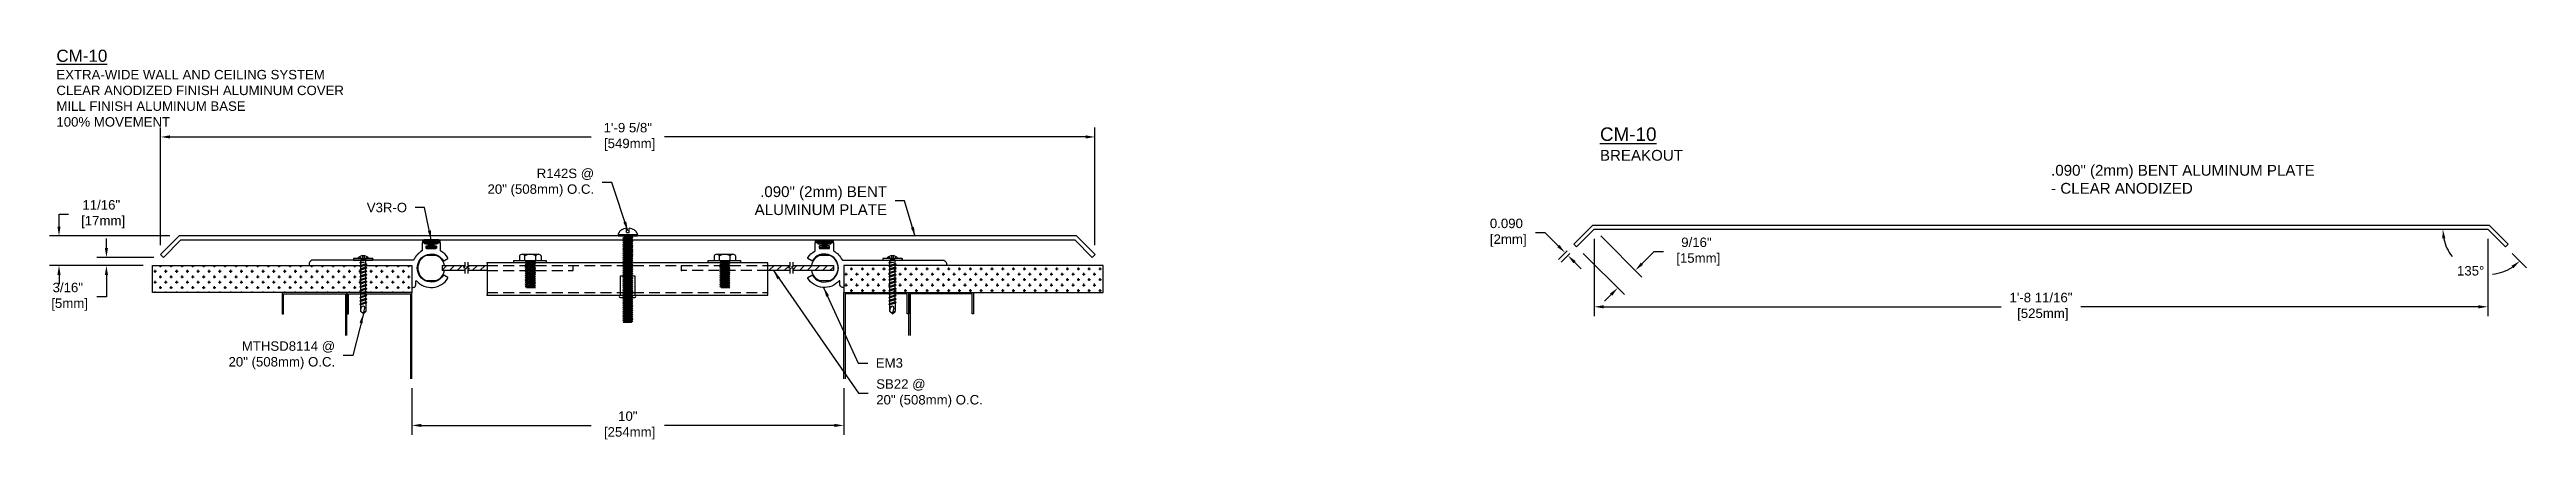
# Model space of a CAD drawing. Header units: inches. Extents: x -3.4 to 53.9, y -10.9 to -1.9.
import ezdxf

# ---------------------------------------------------------------- set-up
doc = ezdxf.new("R2010")
doc.units = ezdxf.units.IN
doc.header["$MEASUREMENT"] = 0
doc.linetypes.add('HIDDEN', pattern=[0.375, 0.25, -0.125])
doc.linetypes.add('HIDDEN2', pattern=[0.1875, 0.125, -0.0625])
for name, color, linetype in [('Anchors', 4, 'Continuous'), ('Conditions', 1, 'Continuous'), ('Dimensions', 3, 'Continuous'), ('Fillers', 2, 'Continuous'), ('Metals', 7, 'Continuous'), ('TEXT', 2, 'Continuous')]:
    doc.layers.add(name, color=color, linetype=linetype)
doc.styles.add('ARIAL', font='arial.ttf')
doc.dimstyles.new('Arial', dxfattribs={"dimtxt": 0.21875, "dimasz": 0.21875, "dimexe": 0.21875, "dimexo": 0.21875, "dimgap": 0.21875, "dimtad": 0, "dimtih": 1, "dimtoh": 1, "dimdec": 4, "dimzin": 3, "dimdsep": 46, "dimlunit": 4, "dimtxsty": 'ARIAL', "dimcen": 0.21875, "dimadec": 0, "dimazin": 0, "dimtfac": 1, "dimtdec": 4, "dimtofl": 0, "dimtmove": 0, "dimatfit": 3, "dimfxl": 0, "dimfrac": 2, "dimtolj": 1, "dimtzin": 0, "dimarcsym": 0})

# ---------------------------------------------------------------- blocks, each defined once
blk = doc.blocks.new('V3RforCM')
h = blk.add_hatch(color=256)
h.paths.add_polyline_path([(0.141, -0.163), (0.205, -0.163, 0.8111), (0.189, -0.1), (-0.156, -0.1, 0.8111), (-0.172, -0.163), (-0.109, -0.163), (-0.109, -0.194), (-0.03, -0.194), (-0.03, -0.241), (-0.036, -0.267), (-0.091, -0.267), (-0.091, -0.302), (0.124, -0.302), (0.124, -0.267), (0.069, -0.267), (0.063, -0.241), (0.063, -0.194), (0.141, -0.194)])
edge = h.paths.add_edge_path(flags=16)
edge.add_spline(control_points=[(-0.139, -0.141), (-0.14, -0.141), (-0.185, -0.12), (-0.087, -0.129), (0.017, -0.14)], knot_values=[0.028497, 0.028497, 0.028497, 0.028497, 0.032831, 0.201023, 0.201023, 0.201023, 0.201023], degree=3, periodic=0)
edge.add_spline(control_points=[(0.017, -0.14), (0.12, -0.129), (0.218, -0.12), (0.173, -0.141), (0.172, -0.141)], knot_values=[0.028497, 0.028497, 0.028497, 0.028497, 0.196688, 0.201023, 0.201023, 0.201023, 0.201023], degree=3, periodic=0)
edge.add_line((0.172, -0.141), (-0.139, -0.141))
blk.add_lwpolyline([(0.141, -0.194), (0.141, -0.163), (0.205, -0.163, 0.8111), (0.189, -0.1), (-0.156, -0.1, 0.8111), (-0.172, -0.163), (-0.109, -0.163), (-0.109, -0.194), (-0.03, -0.194), (-0.03, -0.241), (-0.036, -0.267), (-0.091, -0.267), (-0.091, -0.302), (0.124, -0.302), (0.124, -0.267), (0.069, -0.267), (0.063, -0.241), (0.063, -0.194)], format="xyb", close=True)
blk.add_lwpolyline([(0.172, -0.141), (-0.139, -0.141)])
for points in [[(-0.139, -0.141), (-0.14, -0.141), (-0.185, -0.12), (-0.087, -0.129), (0.017, -0.14)], [(0.172, -0.141), (0.173, -0.141), (0.218, -0.12), (0.12, -0.129), (0.017, -0.14)]]:
    blk.add_open_spline(points, degree=3, knots=[0.028497, 0.028497, 0.028497, 0.028497, 0.0328313, 0.2010226, 0.2010226, 0.2010226, 0.2010226])
blk = doc.blocks.new('em3')
blk.add_lwpolyline([(-22.235, -3.441), (-22.235, -3.399, 0.414214), (-22.245, -3.389), (-22.28, -3.389, -0.414214), (-22.29, -3.379), (-22.29, -3.352, -0.414214), (-22.28, -3.342), (-22.207, -3.342, 0.414214), (-22.197, -3.332), (-22.197, -3.321, -0.414214), (-22.187, -3.311), (-22.151, -3.311, -0.414214), (-22.141, -3.321), (-22.141, -3.498, 0.273807), (-22.136, -3.507, -0.158832), (-21.945, -3.71, 0.29076), (-21.936, -3.716), (-19.621, -3.716, -0.414214), (-19.527, -3.81), (-19.527, -3.831, -0.414214), (-19.537, -3.841), (-21.892, -3.841, 0.414214), (-21.902, -3.851), (-21.902, -4.341, -0.414214), (-21.912, -4.351), (-21.933, -4.351, -0.414214), (-21.996, -4.289), (-21.996, -4.204, 0.692603), (-22.013, -4.198, -0.506912), (-22.737, -4.135, -0.420887), (-22.733, -4.121), (-22.642, -4.069, -0.405496), (-22.629, -4.072, 3.520953), (-22.629, -3.731, -0.405496), (-22.642, -3.734), (-22.733, -3.681, -0.420887), (-22.737, -3.668, -0.131423), (-22.569, -3.507, 0.273807), (-22.563, -3.498), (-22.563, -3.321, -0.414214), (-22.553, -3.311), (-22.517, -3.311, -0.414214), (-22.507, -3.321), (-22.507, -3.332, 0.414214), (-22.497, -3.342), (-22.425, -3.342, -0.414214), (-22.415, -3.352), (-22.415, -3.379, -0.414214), (-22.425, -3.389), (-22.46, -3.389, 0.414214), (-22.47, -3.399), (-22.47, -3.441, 0.414214), (-22.46, -3.451), (-22.245, -3.451, 0.414214)], format="xyb", close=True)
blk = doc.blocks.new('H1458S')
for p, q in [((-0.25, 0.104), (-0.25, 0)), ((-0.25, 0), (0.25, 0)), ((-0.188, 0.144), (0.187, 0.144)), ((-0.125, 0), (-0.125, 0.104)), ((-0.119, 0), (-0.085, -0.02)), ((-0.085, -0.02), (0.048, 0)), ((0.125, 0), (0.125, 0.104)), ((0.25, 0.104), (0.25, 0)), ((-0.119, -0.05), (0.119, -0.025)), ((-0.119, -0.05), (-0.085, -0.03)), ((-0.119, -0.05), (-0.085, -0.07)), ((-0.119, -0.1), (0.119, -0.075)), ((-0.119, -0.1), (-0.085, -0.08)), ((-0.119, -0.1), (-0.085, -0.12)), ((-0.119, -0.15), (0.119, -0.125)), ((-0.119, -0.15), (-0.085, -0.13)), ((-0.119, -0.15), (-0.085, -0.17)), ((-0.119, -0.2), (0.119, -0.175)), ((-0.119, -0.2), (-0.085, -0.18)), ((-0.119, -0.2), (-0.085, -0.22)), ((-0.119, -0.25), (0.119, -0.225)), ((-0.119, -0.25), (-0.085, -0.23)), ((-0.119, -0.25), (-0.085, -0.27)), ((-0.119, -0.3), (0.119, -0.275)), ((-0.119, -0.3), (-0.085, -0.28)), ((-0.119, -0.3), (-0.085, -0.32)), ((-0.119, -0.35), (0.119, -0.325)), ((-0.119, -0.35), (-0.085, -0.33)), ((-0.119, -0.35), (-0.085, -0.37)), ((-0.119, -0.4), (0.119, -0.375)), ((-0.119, -0.4), (-0.085, -0.38)), ((-0.119, -0.4), (-0.085, -0.42)), ((-0.119, -0.45), (0.119, -0.425)), ((-0.119, -0.45), (-0.085, -0.43)), ((-0.119, -0.45), (-0.085, -0.47)), ((-0.119, -0.5), (0.119, -0.475)), ((-0.119, -0.5), (-0.085, -0.48)), ((-0.119, -0.5), (-0.085, -0.52)), ((-0.119, -0.55), (0.119, -0.525)), ((-0.119, -0.55), (-0.085, -0.53)), ((-0.119, -0.55), (-0.085, -0.57)), ((-0.085, -0.03), (0.085, -0.005)), ((-0.085, -0.02), (-0.085, -0.03)), ((-0.085, -0.07), (0.085, -0.045)), ((-0.085, -0.08), (0.085, -0.055)), ((-0.085, -0.07), (-0.085, -0.08)), ((-0.085, -0.12), (0.085, -0.095)), ((-0.085, -0.13), (0.085, -0.105)), ((-0.085, -0.12), (-0.085, -0.13)), ((-0.085, -0.17), (0.085, -0.145)), ((-0.085, -0.18), (0.085, -0.155)), ((-0.085, -0.17), (-0.085, -0.18)), ((-0.085, -0.22), (0.085, -0.195)), ((-0.085, -0.23), (0.085, -0.205)), ((-0.085, -0.22), (-0.085, -0.23)), ((-0.085, -0.27), (0.085, -0.245)), ((-0.085, -0.28), (0.085, -0.255)), ((-0.085, -0.27), (-0.085, -0.28)), ((-0.085, -0.32), (0.085, -0.295)), ((-0.085, -0.33), (0.085, -0.305)), ((-0.085, -0.32), (-0.085, -0.33)), ((-0.085, -0.37), (0.085, -0.345)), ((-0.085, -0.38), (0.085, -0.355)), ((-0.085, -0.37), (-0.085, -0.38)), ((-0.085, -0.42), (0.085, -0.395)), ((-0.085, -0.43), (0.085, -0.405)), ((-0.085, -0.42), (-0.085, -0.43)), ((-0.085, -0.47), (0.085, -0.445)), ((-0.085, -0.48), (0.085, -0.455)), ((-0.085, -0.47), (-0.085, -0.48)), ((-0.085, -0.52), (0.085, -0.495)), ((-0.085, -0.53), (0.085, -0.505)), ((-0.085, -0.52), (-0.085, -0.53)), ((-0.085, -0.57), (0.085, -0.545)), ((-0.085, -0.58), (0.085, -0.555)), ((-0.085, -0.57), (-0.085, -0.58)), ((0.094, 0), (0.085, -0.005)), ((0.119, -0.025), (0.085, -0.005)), ((0.119, -0.025), (0.085, -0.045)), ((0.085, -0.045), (0.085, -0.055)), ((0.119, -0.075), (0.085, -0.055)), ((0.119, -0.075), (0.085, -0.095)), ((0.085, -0.095), (0.085, -0.105)), ((0.119, -0.125), (0.085, -0.105)), ((0.119, -0.125), (0.085, -0.145)), ((0.085, -0.145), (0.085, -0.155)), ((0.119, -0.175), (0.085, -0.155)), ((0.119, -0.175), (0.085, -0.195)), ((0.085, -0.195), (0.085, -0.205)), ((0.119, -0.225), (0.085, -0.205)), ((0.119, -0.225), (0.085, -0.245)), ((0.085, -0.245), (0.085, -0.255)), ((0.119, -0.275), (0.085, -0.255)), ((0.119, -0.275), (0.085, -0.295)), ((0.085, -0.295), (0.085, -0.305)), ((0.119, -0.325), (0.085, -0.305)), ((0.119, -0.325), (0.085, -0.345)), ((0.085, -0.345), (0.085, -0.355)), ((0.119, -0.375), (0.085, -0.355)), ((0.119, -0.375), (0.085, -0.395)), ((0.085, -0.395), (0.085, -0.405)), ((0.119, -0.425), (0.085, -0.405)), ((0.119, -0.425), (0.085, -0.445)), ((0.085, -0.445), (0.085, -0.455)), ((0.119, -0.475), (0.085, -0.455)), ((0.119, -0.475), (0.085, -0.495)), ((0.085, -0.495), (0.085, -0.505)), ((0.119, -0.525), (0.085, -0.505)), ((0.119, -0.525), (0.085, -0.545)), ((0.085, -0.545), (0.085, -0.555)), ((0.119, -0.575), (0.085, -0.555)), ((-0.119, -0.6), (0.119, -0.575)), ((-0.119, -0.6), (-0.085, -0.58)), ((-0.119, -0.6), (-0.085, -0.62)), ((-0.085, -0.62), (0.085, -0.595)), ((-0.085, -0.62), (-0.085, -0.625)), ((-0.085, -0.625), (0.119, -0.625)), ((-0.048, -0.625), (0.085, -0.605)), ((0.119, -0.575), (0.085, -0.595)), ((0.085, -0.595), (0.085, -0.605)), ((0.119, -0.625), (0.085, -0.605))]:
    blk.add_line(p, q)
for centre, radius, start, end in [((-0.188, 0.075), 0.0688, 24.76151, 155.23849), ((0, -0.071), 0.215, 54.51066, 125.48934), ((0.187, 0.075), 0.0688, 24.76151, 155.23849)]:
    blk.add_arc(centre, radius, start, end)
blk = doc.blocks.new('RIVNUT')
for p, q in [((-0.143, 0.381), (-0.143, -0.063)), ((-0.143, 0.381), (0.189, 0.381)), ((0.189, 0.381), (0.189, -0.063)), ((-0.144, -0.119), (0.191, -0.119)), ((-0.143, -0.063), (0.189, -0.063))]:
    blk.add_line(p, q)
for centre, start, end in [((-0.143, -0.091), 90, 267.037), ((0.189, -0.091), 272.963, 90)]:
    blk.add_arc(centre, 0.028, start, end)
blk = doc.blocks.new('SB22')
h = blk.add_hatch()
h.set_pattern_fill('ANSI31', color=256, style=0)
h.set_pattern_definition([(45, (-0.25, 0), (-0.0883883, 0.0883883), [])])
h.paths.add_polyline_path([(8.172, 7.679), (7.727, 7.679), (7.727, 7.651), (7.698, 7.631), (7.755, 7.61), (7.727, 7.591), (7.727, 7.559), (8.172, 7.559)])
h.paths.add_polyline_path([(7.628, 7.631), (7.657, 7.651), (7.657, 7.679), (7.141, 7.679), (7.141, 7.559), (7.657, 7.559), (7.657, 7.591), (7.685, 7.61)])
h = blk.add_hatch()
h.set_pattern_fill('ANSI31', color=256, style=0)
h.set_pattern_definition([(45, (0.25, 0), (-0.08838835, 0.08838835), [])])
h.paths.add_polyline_path([(15.245, 7.679), (15.245, 7.651), (15.216, 7.631), (15.274, 7.61), (15.245, 7.591), (15.245, 7.559), (16.189, 7.559), (16.189, 7.679)])
h.paths.add_polyline_path([(15.175, 7.559), (15.175, 7.591), (15.204, 7.61), (15.146, 7.631), (15.175, 7.651), (15.175, 7.679), (14.671, 7.679), (14.671, 7.559)])
at = {"linetype": 'HIDDEN'}
for p, q in [((8.172, 7.679), (14.671, 7.679)), ((8.172, 7.559), (10.163, 7.559)), ((10.163, 7.559), (10.163, 7.679)), ((12.667, 7.559), (12.667, 7.679)), ((14.671, 7.559), (12.667, 7.559)), ((8.172, 7.053), (14.671, 7.053))]:
    blk.add_line(p, q, dxfattribs=at)
blk.add_line((8.172, 6.992), (14.671, 6.992))
for points in [[(7.182, 7.545), (7.141, 7.559), (7.141, 7.679), (7.182, 7.694, 0.233897), (7.004, 7.906), (6.754, 7.906, 0.654654), (6.754, 7.333), (7.004, 7.333, 0.233897)], [(16.189, 7.559), (15.678, 7.559, 0.246328), (15.859, 7.333), (16.109, 7.333, 0.654654), (16.109, 7.906), (15.859, 7.906, 0.246328), (15.678, 7.679), (16.189, 7.679)]]:
    blk.add_lwpolyline(points, format="xyb", close=True)
for points in [[(7.657, 7.559), (7.141, 7.559), (7.141, 7.679), (7.657, 7.679)], [(7.657, 7.751), (7.657, 7.651), (7.628, 7.631), (7.685, 7.61), (7.657, 7.591), (7.657, 7.491)], [(7.727, 7.751), (7.727, 7.651), (7.698, 7.631), (7.755, 7.61), (7.727, 7.591), (7.727, 7.491)], [(7.727, 7.679), (8.172, 7.679), (8.172, 7.559), (7.727, 7.559)], [(15.175, 7.559), (14.671, 7.559), (14.671, 7.679), (15.175, 7.679)], [(15.175, 7.751), (15.175, 7.651), (15.146, 7.631), (15.204, 7.61), (15.175, 7.591), (15.175, 7.491)], [(15.245, 7.751), (15.245, 7.651), (15.216, 7.631), (15.274, 7.61), (15.245, 7.591), (15.245, 7.491)], [(15.245, 7.679), (16.189, 7.679)], [(16.189, 7.559), (15.245, 7.559)]]:
    blk.add_lwpolyline(points)
for points in [[(14.671, 7.742), (8.172, 7.742), (8.172, 6.992), (14.671, 6.992)], [(8.787, 7.742), (8.787, 7.794), (9.537, 7.794), (9.537, 7.742)], [(13.289, 7.742), (13.289, 7.794), (14.039, 7.794), (14.039, 7.742)]]:
    blk.add_lwpolyline(points, close=True)
at = {"linetype": 'ByBlock'}
for p in [(8.172, 7.742), (8.172, 6.991)]:
    blk.add_point(p, dxfattribs=at)
at = {"linetype": 'HIDDEN'}
blk.add_point((12.667, 7.559), dxfattribs=at)
for name, p in [('H1458S', (9.172, 7.794)), ('H1458S', (13.674, 7.794)), ('RIVNUT', (11.398, 7.055))]:
    blk.add_blockref(name, p)
blk = doc.blocks.new('R142S')
for p, q in [((-0.226, 0.031), (0.226, 0.031)), ((-0.226, 0.031), (-0.22, 0)), ((-0.22, 0), (0.22, 0)), ((-0.085, 0), (-0.085, -0.03)), ((-0.034, 0.082), (-0.034, 0.182)), ((-0.034, 0.082), (0.034, 0.082)), ((0.034, 0.082), (0.034, 0.182)), ((0.085, 0), (0.085, -0.005)), ((0.226, 0.031), (0.22, 0)), ((-0.119, -0.05), (0.119, -0.025)), ((-0.119, -0.05), (-0.085, -0.03)), ((-0.119, -0.05), (-0.085, -0.07)), ((-0.119, -0.1), (0.119, -0.075)), ((-0.119, -0.1), (-0.085, -0.08)), ((-0.119, -0.1), (-0.085, -0.12)), ((-0.119, -0.15), (0.119, -0.125)), ((-0.119, -0.15), (-0.085, -0.13)), ((-0.119, -0.15), (-0.085, -0.17)), ((-0.119, -0.2), (0.119, -0.175)), ((-0.119, -0.2), (-0.085, -0.18)), ((-0.119, -0.2), (-0.085, -0.22)), ((-0.119, -0.25), (0.119, -0.225)), ((-0.119, -0.25), (-0.085, -0.23)), ((-0.119, -0.25), (-0.085, -0.27)), ((-0.119, -0.3), (0.119, -0.275)), ((-0.119, -0.3), (-0.085, -0.28)), ((-0.119, -0.3), (-0.085, -0.32)), ((-0.119, -0.35), (0.119, -0.325)), ((-0.119, -0.35), (-0.085, -0.33)), ((-0.119, -0.35), (-0.085, -0.37)), ((-0.119, -0.4), (0.119, -0.375)), ((-0.119, -0.4), (-0.085, -0.38)), ((-0.119, -0.4), (-0.085, -0.42)), ((-0.119, -0.45), (0.119, -0.425)), ((-0.119, -0.45), (-0.085, -0.43)), ((-0.119, -0.45), (-0.085, -0.47)), ((-0.119, -0.5), (0.119, -0.475)), ((-0.119, -0.5), (-0.085, -0.48)), ((-0.119, -0.5), (-0.085, -0.52)), ((-0.119, -0.55), (0.119, -0.525)), ((-0.119, -0.55), (-0.085, -0.53)), ((-0.119, -0.55), (-0.085, -0.57)), ((-0.085, -0.03), (0.085, -0.005)), ((-0.085, -0.07), (0.085, -0.045)), ((-0.085, -0.08), (0.085, -0.055)), ((-0.085, -0.07), (-0.085, -0.08)), ((-0.085, -0.12), (0.085, -0.095)), ((-0.085, -0.13), (0.085, -0.105)), ((-0.085, -0.12), (-0.085, -0.13)), ((-0.085, -0.17), (0.085, -0.145)), ((-0.085, -0.18), (0.085, -0.155)), ((-0.085, -0.17), (-0.085, -0.18)), ((-0.085, -0.22), (0.085, -0.195)), ((-0.085, -0.23), (0.085, -0.205)), ((-0.085, -0.22), (-0.085, -0.23)), ((-0.085, -0.27), (0.085, -0.245)), ((-0.085, -0.28), (0.085, -0.255)), ((-0.085, -0.27), (-0.085, -0.28)), ((-0.085, -0.32), (0.085, -0.295)), ((-0.085, -0.33), (0.085, -0.305)), ((-0.085, -0.32), (-0.085, -0.33)), ((-0.085, -0.37), (0.085, -0.345)), ((-0.085, -0.38), (0.085, -0.355)), ((-0.085, -0.37), (-0.085, -0.38)), ((-0.085, -0.42), (0.085, -0.395)), ((-0.085, -0.43), (0.085, -0.405)), ((-0.085, -0.42), (-0.085, -0.43)), ((-0.085, -0.47), (0.085, -0.445)), ((-0.085, -0.48), (0.085, -0.455)), ((-0.085, -0.47), (-0.085, -0.48)), ((-0.085, -0.52), (0.085, -0.495)), ((-0.085, -0.53), (0.085, -0.505)), ((-0.085, -0.52), (-0.085, -0.53)), ((-0.085, -0.57), (0.085, -0.545)), ((-0.085, -0.58), (0.085, -0.555)), ((-0.085, -0.57), (-0.085, -0.58)), ((0.119, -0.025), (0.085, -0.005)), ((0.119, -0.025), (0.085, -0.045)), ((0.085, -0.045), (0.085, -0.055)), ((0.119, -0.075), (0.085, -0.055)), ((0.119, -0.075), (0.085, -0.095)), ((0.085, -0.095), (0.085, -0.105)), ((0.119, -0.125), (0.085, -0.105)), ((0.119, -0.125), (0.085, -0.145)), ((0.085, -0.145), (0.085, -0.155)), ((0.119, -0.175), (0.085, -0.155)), ((0.119, -0.175), (0.085, -0.195)), ((0.085, -0.195), (0.085, -0.205)), ((0.119, -0.225), (0.085, -0.205)), ((0.119, -0.225), (0.085, -0.245)), ((0.085, -0.245), (0.085, -0.255)), ((0.119, -0.275), (0.085, -0.255)), ((0.119, -0.275), (0.085, -0.295)), ((0.085, -0.295), (0.085, -0.305)), ((0.119, -0.325), (0.085, -0.305)), ((0.119, -0.325), (0.085, -0.345)), ((0.085, -0.345), (0.085, -0.355)), ((0.119, -0.375), (0.085, -0.355)), ((0.119, -0.375), (0.085, -0.395)), ((0.085, -0.395), (0.085, -0.405)), ((0.119, -0.425), (0.085, -0.405)), ((0.119, -0.425), (0.085, -0.445)), ((0.085, -0.445), (0.085, -0.455)), ((0.119, -0.475), (0.085, -0.455)), ((0.119, -0.475), (0.085, -0.495)), ((0.085, -0.495), (0.085, -0.505)), ((0.119, -0.525), (0.085, -0.505)), ((0.119, -0.525), (0.085, -0.545)), ((0.085, -0.545), (0.085, -0.555)), ((0.119, -0.575), (0.085, -0.555)), ((-0.119, -0.6), (0.119, -0.575)), ((-0.119, -0.6), (-0.085, -0.58)), ((-0.119, -0.6), (-0.085, -0.62)), ((-0.119, -0.65), (0.119, -0.625)), ((-0.119, -0.65), (-0.085, -0.63)), ((-0.119, -0.65), (-0.085, -0.67)), ((-0.119, -0.7), (0.119, -0.675)), ((-0.119, -0.7), (-0.085, -0.68)), ((-0.119, -0.7), (-0.085, -0.72)), ((-0.119, -0.75), (0.119, -0.725)), ((-0.119, -0.75), (-0.085, -0.73)), ((-0.119, -0.75), (-0.085, -0.77)), ((-0.119, -0.8), (0.119, -0.775)), ((-0.119, -0.8), (-0.085, -0.78)), ((-0.119, -0.8), (-0.085, -0.82)), ((-0.119, -0.85), (0.119, -0.825)), ((-0.119, -0.85), (-0.085, -0.83)), ((-0.119, -0.85), (-0.085, -0.87)), ((-0.119, -0.9), (0.119, -0.875)), ((-0.119, -0.9), (-0.085, -0.88)), ((-0.119, -0.9), (-0.085, -0.92)), ((-0.119, -0.95), (0.119, -0.925)), ((-0.119, -0.95), (-0.085, -0.93)), ((-0.119, -0.95), (-0.085, -0.97)), ((-0.119, -1), (0.119, -0.975)), ((-0.119, -1), (-0.085, -0.98)), ((-0.119, -1), (-0.085, -1.02)), ((-0.119, -1.05), (0.119, -1.025)), ((-0.119, -1.05), (-0.085, -1.03)), ((-0.119, -1.05), (-0.085, -1.07)), ((-0.119, -1.1), (0.119, -1.075)), ((-0.119, -1.1), (-0.085, -1.08)), ((-0.119, -1.1), (-0.085, -1.12)), ((-0.119, -1.15), (0.119, -1.125)), ((-0.119, -1.15), (-0.085, -1.13)), ((-0.085, -0.62), (0.085, -0.595)), ((-0.085, -0.63), (0.085, -0.605)), ((-0.085, -0.62), (-0.085, -0.63)), ((-0.085, -0.67), (0.085, -0.645)), ((-0.085, -0.68), (0.085, -0.655)), ((-0.085, -0.67), (-0.085, -0.68)), ((-0.085, -0.72), (0.085, -0.695)), ((-0.085, -0.73), (0.085, -0.705)), ((-0.085, -0.72), (-0.085, -0.73)), ((-0.085, -0.77), (0.085, -0.745)), ((-0.085, -0.78), (0.085, -0.755)), ((-0.085, -0.77), (-0.085, -0.78)), ((-0.085, -0.82), (0.085, -0.795)), ((-0.085, -0.83), (0.085, -0.805)), ((-0.085, -0.82), (-0.085, -0.83)), ((-0.085, -0.87), (0.085, -0.845)), ((-0.085, -0.88), (0.085, -0.855)), ((-0.085, -0.87), (-0.085, -0.88)), ((-0.085, -0.92), (0.085, -0.895)), ((-0.085, -0.93), (0.085, -0.905)), ((-0.085, -0.92), (-0.085, -0.93)), ((-0.085, -0.97), (0.085, -0.945)), ((-0.085, -0.98), (0.085, -0.955)), ((-0.085, -0.97), (-0.085, -0.98)), ((-0.085, -1.02), (0.085, -0.995)), ((-0.085, -1.03), (0.085, -1.005)), ((-0.085, -1.02), (-0.085, -1.03)), ((-0.085, -1.07), (0.085, -1.045)), ((-0.085, -1.08), (0.085, -1.055)), ((-0.085, -1.07), (-0.085, -1.08)), ((-0.085, -1.12), (0.085, -1.095)), ((-0.085, -1.13), (0.085, -1.105)), ((-0.085, -1.12), (-0.085, -1.13)), ((-0.085, -1.17), (0.085, -1.145)), ((0.119, -0.575), (0.085, -0.595)), ((0.085, -0.595), (0.085, -0.605)), ((0.119, -0.625), (0.085, -0.605)), ((0.119, -0.625), (0.085, -0.645)), ((0.085, -0.645), (0.085, -0.655)), ((0.119, -0.675), (0.085, -0.655)), ((0.119, -0.675), (0.085, -0.695)), ((0.085, -0.695), (0.085, -0.705)), ((0.119, -0.725), (0.085, -0.705)), ((0.119, -0.725), (0.085, -0.745)), ((0.085, -0.745), (0.085, -0.755)), ((0.119, -0.775), (0.085, -0.755)), ((0.119, -0.775), (0.085, -0.795)), ((0.085, -0.795), (0.085, -0.805)), ((0.119, -0.825), (0.085, -0.805)), ((0.119, -0.825), (0.085, -0.845)), ((0.085, -0.845), (0.085, -0.855)), ((0.119, -0.875), (0.085, -0.855)), ((0.119, -0.875), (0.085, -0.895)), ((0.085, -0.895), (0.085, -0.905)), ((0.119, -0.925), (0.085, -0.905)), ((0.119, -0.925), (0.085, -0.945)), ((0.085, -0.945), (0.085, -0.955)), ((0.119, -0.975), (0.085, -0.955)), ((0.119, -0.975), (0.085, -0.995)), ((0.085, -0.995), (0.085, -1.005)), ((0.119, -1.025), (0.085, -1.005)), ((0.119, -1.025), (0.085, -1.045)), ((0.085, -1.045), (0.085, -1.055)), ((0.119, -1.075), (0.085, -1.055)), ((0.119, -1.075), (0.085, -1.095)), ((0.085, -1.095), (0.085, -1.105)), ((0.119, -1.125), (0.085, -1.105)), ((0.119, -1.125), (0.085, -1.145)), ((0.085, -1.145), (0.085, -1.155)), ((-0.119, -1.15), (-0.085, -1.17)), ((-0.119, -1.2), (0.119, -1.175)), ((-0.119, -1.2), (-0.085, -1.18)), ((-0.119, -1.2), (-0.085, -1.22)), ((-0.119, -1.25), (0.119, -1.225)), ((-0.119, -1.25), (-0.085, -1.23)), ((-0.119, -1.25), (-0.085, -1.27)), ((-0.119, -1.3), (0.119, -1.275)), ((-0.119, -1.3), (-0.085, -1.28)), ((-0.119, -1.3), (-0.085, -1.32)), ((-0.119, -1.35), (0.119, -1.325)), ((-0.119, -1.35), (-0.085, -1.33)), ((-0.119, -1.35), (-0.085, -1.37)), ((-0.119, -1.4), (0.119, -1.375)), ((-0.119, -1.4), (-0.085, -1.38)), ((-0.119, -1.4), (-0.085, -1.42)), ((-0.119, -1.45), (0.119, -1.425)), ((-0.119, -1.45), (-0.085, -1.43)), ((-0.119, -1.45), (-0.085, -1.47)), ((-0.119, -1.5), (0.119, -1.475)), ((-0.119, -1.5), (-0.085, -1.48)), ((-0.119, -1.5), (-0.085, -1.52)), ((-0.119, -1.55), (0.119, -1.525)), ((-0.119, -1.55), (-0.085, -1.53)), ((-0.119, -1.55), (-0.085, -1.57)), ((-0.119, -1.6), (0.119, -1.575)), ((-0.119, -1.6), (-0.085, -1.58)), ((-0.119, -1.6), (-0.085, -1.62)), ((-0.119, -1.65), (0.119, -1.625)), ((-0.119, -1.65), (-0.085, -1.63)), ((-0.119, -1.65), (-0.085, -1.67)), ((-0.119, -1.7), (0.119, -1.675)), ((-0.119, -1.7), (-0.085, -1.68)), ((-0.119, -1.7), (-0.085, -1.72)), ((-0.085, -1.18), (0.085, -1.155)), ((-0.085, -1.17), (-0.085, -1.18)), ((-0.085, -1.22), (0.085, -1.195)), ((-0.085, -1.23), (0.085, -1.205)), ((-0.085, -1.22), (-0.085, -1.23)), ((-0.085, -1.27), (0.085, -1.245)), ((-0.085, -1.28), (0.085, -1.255)), ((-0.085, -1.27), (-0.085, -1.28)), ((-0.085, -1.32), (0.085, -1.295)), ((-0.085, -1.33), (0.085, -1.305)), ((-0.085, -1.32), (-0.085, -1.33)), ((-0.085, -1.37), (0.085, -1.345)), ((-0.085, -1.38), (0.085, -1.355)), ((-0.085, -1.37), (-0.085, -1.38)), ((-0.085, -1.42), (0.085, -1.395)), ((-0.085, -1.43), (0.085, -1.405)), ((-0.085, -1.42), (-0.085, -1.43)), ((-0.085, -1.47), (0.085, -1.445)), ((-0.085, -1.48), (0.085, -1.455)), ((-0.085, -1.47), (-0.085, -1.48)), ((-0.085, -1.52), (0.085, -1.495)), ((-0.085, -1.53), (0.085, -1.505)), ((-0.085, -1.52), (-0.085, -1.53)), ((-0.085, -1.57), (0.085, -1.545)), ((-0.085, -1.58), (0.085, -1.555)), ((-0.085, -1.57), (-0.085, -1.58)), ((-0.085, -1.62), (0.085, -1.595)), ((-0.085, -1.63), (0.085, -1.605)), ((-0.085, -1.62), (-0.085, -1.63)), ((-0.085, -1.67), (0.085, -1.645)), ((-0.085, -1.68), (0.085, -1.655)), ((-0.085, -1.67), (-0.085, -1.68)), ((-0.085, -1.72), (0.085, -1.695)), ((-0.085, -1.73), (0.085, -1.705)), ((-0.085, -1.72), (-0.085, -1.73)), ((0.119, -1.175), (0.085, -1.155)), ((0.119, -1.175), (0.085, -1.195)), ((0.085, -1.195), (0.085, -1.205)), ((0.119, -1.225), (0.085, -1.205)), ((0.119, -1.225), (0.085, -1.245)), ((0.085, -1.245), (0.085, -1.255)), ((0.119, -1.275), (0.085, -1.255)), ((0.119, -1.275), (0.085, -1.295)), ((0.085, -1.295), (0.085, -1.305)), ((0.119, -1.325), (0.085, -1.305)), ((0.119, -1.325), (0.085, -1.345)), ((0.085, -1.345), (0.085, -1.355)), ((0.119, -1.375), (0.085, -1.355)), ((0.119, -1.375), (0.085, -1.395)), ((0.085, -1.395), (0.085, -1.405)), ((0.119, -1.425), (0.085, -1.405)), ((0.119, -1.425), (0.085, -1.445)), ((0.085, -1.445), (0.085, -1.455)), ((0.119, -1.475), (0.085, -1.455)), ((0.119, -1.475), (0.085, -1.495)), ((0.085, -1.495), (0.085, -1.505)), ((0.119, -1.525), (0.085, -1.505)), ((0.119, -1.525), (0.085, -1.545)), ((0.085, -1.545), (0.085, -1.555)), ((0.119, -1.575), (0.085, -1.555)), ((0.119, -1.575), (0.085, -1.595)), ((0.085, -1.595), (0.085, -1.605)), ((0.119, -1.625), (0.085, -1.605)), ((0.119, -1.625), (0.085, -1.645)), ((0.085, -1.645), (0.085, -1.655)), ((0.119, -1.675), (0.085, -1.655)), ((0.119, -1.675), (0.085, -1.695)), ((0.085, -1.695), (0.085, -1.705)), ((0.119, -1.725), (0.085, -1.705)), ((-0.119, -1.75), (0.119, -1.725)), ((-0.119, -1.75), (-0.085, -1.73)), ((-0.119, -1.75), (-0.085, -1.77)), ((-0.119, -1.8), (0.119, -1.775)), ((-0.119, -1.8), (-0.085, -1.78)), ((-0.119, -1.8), (-0.085, -1.82)), ((-0.119, -1.85), (0.119, -1.825)), ((-0.119, -1.85), (-0.085, -1.83)), ((-0.119, -1.85), (-0.085, -1.87)), ((-0.119, -1.9), (0.119, -1.875)), ((-0.119, -1.9), (-0.085, -1.88)), ((-0.119, -1.9), (-0.085, -1.92)), ((-0.119, -1.95), (0.119, -1.925)), ((-0.119, -1.95), (-0.085, -1.93)), ((-0.119, -1.95), (-0.085, -1.97)), ((-0.11, -2), (0.119, -1.975)), ((-0.11, -2), (-0.085, -1.98)), ((-0.11, -2), (0.048, -2)), ((-0.085, -1.77), (0.085, -1.745)), ((-0.085, -1.78), (0.085, -1.755)), ((-0.085, -1.77), (-0.085, -1.78)), ((-0.085, -1.82), (0.085, -1.795)), ((-0.085, -1.83), (0.085, -1.805)), ((-0.085, -1.82), (-0.085, -1.83)), ((-0.085, -1.87), (0.085, -1.845)), ((-0.085, -1.88), (0.085, -1.855)), ((-0.085, -1.87), (-0.085, -1.88)), ((-0.085, -1.92), (0.085, -1.895)), ((-0.085, -1.93), (0.085, -1.905)), ((-0.085, -1.92), (-0.085, -1.93)), ((-0.085, -1.97), (0.085, -1.945)), ((-0.085, -1.98), (0.085, -1.955)), ((-0.085, -1.97), (-0.085, -1.98)), ((0.048, -2), (0.085, -1.995)), ((0.119, -1.725), (0.085, -1.745)), ((0.085, -1.745), (0.085, -1.755)), ((0.119, -1.775), (0.085, -1.755)), ((0.119, -1.775), (0.085, -1.795)), ((0.085, -1.795), (0.085, -1.805)), ((0.119, -1.825), (0.085, -1.805)), ((0.119, -1.825), (0.085, -1.845)), ((0.085, -1.845), (0.085, -1.855)), ((0.119, -1.875), (0.085, -1.855)), ((0.119, -1.875), (0.085, -1.895)), ((0.085, -1.895), (0.085, -1.905)), ((0.119, -1.925), (0.085, -1.905)), ((0.119, -1.925), (0.085, -1.945)), ((0.085, -1.945), (0.085, -1.955)), ((0.119, -1.975), (0.085, -1.955)), ((0.119, -1.975), (0.085, -1.995))]:
    blk.add_line(p, q)
for centre, radius, start, end in [((-0.08, 0), 0.149, 152.72818, 167.99216), ((-0.041, -0.02), 0.192, 128.78165, 152.72818), ((-0.016, -0.051), 0.232, 108.40836, 128.78165), ((0, -0.1), 0.284, 96.87175, 108.40836), ((0, -0.1), 0.284, 71.59164, 83.12825), ((0.016, -0.051), 0.232, 51.21835, 71.59164), ((0.041, -0.02), 0.192, 27.27182, 51.21835), ((0.08, 0), 0.149, 12.00784, 27.27182)]:
    blk.add_arc(centre, radius, start, end)
blk = doc.blocks.new('*D12')
at = {"layer": 'Defpoints', "color": 0}
for p in [(4.962, -9.503), (14.962, -9.503), (14.962, -10.585)]:
    blk.add_point(p, dxfattribs=at)
at = {"layer": 'Dimensions', "color": 0, "lineweight": -2}
for p, q in [((4.962, -9.722), (4.962, -10.803)), ((14.962, -9.722), (14.962, -10.803)), ((5.181, -10.585), (9.117, -10.585)), ((14.744, -10.585), (10.808, -10.585))]:
    blk.add_line(p, q, dxfattribs=at)
at = {"layer": 'Dimensions', "color": 0}
for points in [[(5.181, -10.548), (5.181, -10.621), (4.962, -10.585)], [(14.744, -10.548), (14.744, -10.621), (14.962, -10.585)]]:
    blk.add_solid(points, dxfattribs=at)
at = {"layer": 'Dimensions', "color": 0, "insert": (9.962, -10.585), "char_height": 0.2188, "attachment_point": 5, "style": 'ARIAL'}
blk.add_mtext('\\A1;10"\\P [254mm]', dxfattribs=at)
blk = doc.blocks.new('*D13')
at = {"layer": 'Defpoints', "color": 0}
for p in [(20.775, -3.902), (-0.851, -6.628), (20.775, -6.628)]:
    blk.add_point(p, dxfattribs=at)
at = {"layer": 'Dimensions', "color": 0, "lineweight": -2}
for p, q in [((-0.851, -6.409), (-0.851, -3.683)), ((-0.632, -3.902), (9.117, -3.902)), ((20.557, -3.902), (10.808, -3.902)), ((20.775, -6.409), (20.775, -3.683))]:
    blk.add_line(p, q, dxfattribs=at)
at = {"layer": 'Dimensions', "color": 0}
for points in [[(-0.632, -3.865), (-0.632, -3.938), (-0.851, -3.902)], [(20.557, -3.865), (20.557, -3.938), (20.775, -3.902)]]:
    blk.add_solid(points, dxfattribs=at)
at = {"layer": 'Dimensions', "color": 0, "insert": (9.962, -3.902), "char_height": 0.21875, "attachment_point": 5, "style": 'ARIAL'}
blk.add_mtext('\\A1;1\'-9 5/8"\\P [549mm]', dxfattribs=at)
blk = doc.blocks.new('*D14')
at = {"layer": 'Defpoints', "color": 0}
for p in [(-2.106, -6.878), (-1.038, -6.878), (-0.787, -6.692)]:
    blk.add_point(p, dxfattribs=at)
at = {"layer": 'Dimensions', "color": 0, "lineweight": -2}
for p, q in [((-2.106, -6.473), (-2.106, -6.254)), ((-1.006, -6.692), (-2.324, -6.692)), ((-1.256, -6.878), (-2.324, -6.878)), ((-2.106, -7.097), (-2.106, -7.604)), ((-2.106, -7.604), (-2.324, -7.604))]:
    blk.add_line(p, q, dxfattribs=at)
at = {"layer": 'Dimensions', "color": 0}
for points in [[(-2.142, -6.473), (-2.069, -6.473), (-2.106, -6.692)], [(-2.142, -7.097), (-2.069, -7.097), (-2.106, -6.878)]]:
    blk.add_solid(points, dxfattribs=at)
at = {"layer": 'Dimensions', "color": 0, "insert": (-3, -7.604), "char_height": 0.2188, "attachment_point": 5, "style": 'ARIAL'}
blk.add_mtext('\\A1;3/16"\\P [5mm]', dxfattribs=at)
blk = doc.blocks.new('*D15')
at = {"layer": 'Defpoints', "color": 0}
for p in [(-3.203, -6.196), (-0.419, -6.196), (-1.038, -6.878)]:
    blk.add_point(p, dxfattribs=at)
at = {"layer": 'Dimensions', "color": 0, "lineweight": -2}
for p, q in [((-3.203, -5.978), (-3.203, -5.691)), ((-3.203, -5.691), (-2.985, -5.691)), ((-0.638, -6.196), (-3.422, -6.196)), ((-1.256, -6.878), (-3.422, -6.878)), ((-3.203, -7.097), (-3.203, -7.315))]:
    blk.add_line(p, q, dxfattribs=at)
at = {"layer": 'Dimensions', "color": 0}
for points in [[(-3.24, -5.978), (-3.167, -5.978), (-3.203, -6.196)], [(-3.24, -7.097), (-3.167, -7.097), (-3.203, -6.878)]]:
    blk.add_solid(points, dxfattribs=at)
at = {"layer": 'Dimensions', "color": 0, "insert": (-2.224, -5.691), "char_height": 0.2188, "attachment_point": 5, "style": 'ARIAL'}
blk.add_mtext('\\A1;11/16"\\P [17mm]', dxfattribs=at)
blk = doc.blocks.new('MTHSD8114')
for p, q in [((0.224, 0.038), (-0.224, 0.038)), ((-0.224, 0.038), (-0.224, 0)), ((-0.224, 0), (0.224, 0)), ((-0.056, 0), (0.056, 0)), ((0.06, -0.087), (0.06, 0)), ((0.224, 0.038), (0.224, 0)), ((-0.081, -0.061), (-0.024, -0.047)), ((-0.081, -0.061), (-0.056, -0.047)), ((-0.081, -0.061), (-0.056, -0.074)), ((-0.081, -0.141), (0.085, -0.101)), ((-0.081, -0.141), (-0.056, -0.127)), ((-0.081, -0.141), (-0.056, -0.155)), ((-0.081, -0.221), (0.085, -0.181)), ((-0.081, -0.221), (-0.056, -0.208)), ((-0.081, -0.221), (-0.056, -0.235)), ((-0.081, -0.302), (0.085, -0.262)), ((-0.081, -0.302), (-0.056, -0.288)), ((-0.081, -0.302), (-0.056, -0.316)), ((-0.081, -0.382), (0.085, -0.342)), ((-0.081, -0.382), (-0.056, -0.368)), ((-0.081, -0.382), (-0.056, -0.396)), ((-0.081, -0.463), (0.085, -0.422)), ((-0.081, -0.463), (-0.056, -0.449)), ((-0.081, -0.463), (-0.056, -0.477)), ((-0.081, -0.543), (0.085, -0.503)), ((-0.081, -0.543), (-0.056, -0.529)), ((-0.081, -0.543), (-0.056, -0.557)), ((-0.056, -0.047), (-0.056, 0)), ((-0.056, 0), (-0.056, -0.047)), ((0.024, -0.047), (-0.056, -0.074)), ((-0.056, -0.047), (0.024, -0.047)), ((-0.056, -0.127), (-0.056, -0.074)), ((0.06, -0.087), (-0.056, -0.127)), ((0.06, -0.115), (-0.056, -0.155)), ((-0.056, -0.208), (-0.056, -0.155)), ((0.06, -0.167), (-0.056, -0.208)), ((0.06, -0.195), (-0.056, -0.235)), ((-0.056, -0.288), (-0.056, -0.235)), ((0.06, -0.248), (-0.056, -0.288)), ((0.06, -0.276), (-0.056, -0.316)), ((-0.056, -0.368), (-0.056, -0.316)), ((0.06, -0.328), (-0.056, -0.368)), ((0.06, -0.356), (-0.056, -0.396)), ((-0.056, -0.449), (-0.056, -0.396)), ((0.06, -0.409), (-0.056, -0.449)), ((0.06, -0.436), (-0.056, -0.477)), ((-0.056, -0.529), (-0.056, -0.477)), ((0.06, -0.489), (-0.056, -0.529)), ((0.06, -0.517), (-0.056, -0.557)), ((-0.056, -0.61), (-0.056, -0.557)), ((0.06, -0.569), (-0.056, -0.61)), ((0.085, -0.101), (0.06, -0.087)), ((0.085, -0.101), (0.06, -0.115)), ((0.06, -0.167), (0.06, -0.115)), ((0.085, -0.181), (0.06, -0.167)), ((0.085, -0.181), (0.06, -0.195)), ((0.06, -0.248), (0.06, -0.195)), ((0.085, -0.262), (0.06, -0.248)), ((0.085, -0.262), (0.06, -0.276)), ((0.06, -0.328), (0.06, -0.276)), ((0.085, -0.342), (0.06, -0.328)), ((0.085, -0.342), (0.06, -0.356)), ((0.06, -0.409), (0.06, -0.356)), ((0.085, -0.422), (0.06, -0.409)), ((0.085, -0.422), (0.06, -0.436)), ((0.06, -0.489), (0.06, -0.436)), ((0.085, -0.503), (0.06, -0.489)), ((0.085, -0.503), (0.06, -0.517)), ((0.06, -0.569), (0.06, -0.517)), ((0.085, -0.583), (0.06, -0.569)), ((-0.081, -0.624), (0.085, -0.583)), ((-0.081, -0.624), (-0.056, -0.61)), ((-0.081, -0.624), (-0.056, -0.637)), ((-0.081, -0.704), (0.085, -0.664)), ((-0.081, -0.704), (-0.056, -0.69)), ((-0.081, -0.704), (-0.056, -0.718)), ((-0.081, -0.784), (0.085, -0.744)), ((-0.081, -0.784), (-0.056, -0.771)), ((-0.081, -0.784), (-0.056, -0.798)), ((-0.081, -0.865), (0.085, -0.825)), ((-0.081, -0.865), (-0.056, -0.851)), ((-0.081, -0.865), (-0.056, -0.879)), ((-0.081, -0.945), (0.085, -0.905)), ((-0.081, -0.945), (-0.056, -0.931)), ((-0.081, -0.945), (-0.056, -0.959)), ((-0.081, -1.026), (0.085, -0.985)), ((-0.081, -1.026), (-0.056, -1.012)), ((-0.081, -1.026), (-0.056, -1.04)), ((0.06, -0.597), (-0.056, -0.637)), ((-0.056, -0.69), (-0.056, -0.637)), ((0.06, -0.65), (-0.056, -0.69)), ((0.06, -0.678), (-0.056, -0.718)), ((-0.056, -0.771), (-0.056, -0.718)), ((0.06, -0.73), (-0.056, -0.771)), ((0.06, -0.758), (-0.056, -0.798)), ((-0.056, -0.851), (-0.056, -0.798)), ((0.06, -0.811), (-0.056, -0.851)), ((0.06, -0.839), (-0.056, -0.879)), ((-0.056, -0.931), (-0.056, -0.879)), ((0.06, -0.891), (-0.056, -0.931)), ((0.06, -0.919), (-0.056, -0.959)), ((-0.056, -1.012), (-0.056, -0.959)), ((0.06, -0.972), (-0.056, -1.012)), ((0.06, -0.999), (-0.056, -1.04)), ((-0.056, -1.192), (-0.056, -1.04)), ((-0.056, -1.192), (-0.046, -1.097)), ((0.002, -1.25), (0.039, -1.111)), ((0.085, -0.583), (0.06, -0.597)), ((0.06, -0.65), (0.06, -0.597)), ((0.085, -0.664), (0.06, -0.65)), ((0.085, -0.664), (0.06, -0.678)), ((0.06, -0.73), (0.06, -0.678)), ((0.085, -0.744), (0.06, -0.73)), ((0.085, -0.744), (0.06, -0.758)), ((0.06, -0.811), (0.06, -0.758)), ((0.085, -0.825), (0.06, -0.811)), ((0.085, -0.825), (0.06, -0.839)), ((0.06, -0.891), (0.06, -0.839)), ((0.085, -0.905), (0.06, -0.891)), ((0.085, -0.905), (0.06, -0.919)), ((0.06, -0.972), (0.06, -0.919)), ((0.085, -0.985), (0.06, -0.972)), ((0.085, -0.985), (0.06, -0.999)), ((0.06, -0.999), (0.06, -1.192)), ((0.002, -1.25), (-0.056, -1.192)), ((0.002, -1.25), (0.06, -1.192))]:
    blk.add_line(p, q)
at = {"linetype": 'HIDDEN2'}
for p, q in [((-0.081, 0.079), (-0.038, 0.006)), ((0.038, 0.006), (-0.038, 0.006)), ((-0.019, 0.099), (-0.016, 0.006)), ((0.019, 0.099), (0.016, 0.006)), ((0.081, 0.079), (0.038, 0.006))]:
    blk.add_line(p, q, dxfattribs=at)
for centre, radius, start, end in [((0, -0.066), 0.166, 38.53745, 141.46255), ((-0.005, -1.11), 0.0433, 358.31503, 162.80454), ((0.089, -1.279), 0.0922, 108.6241, 161.3759)]:
    blk.add_arc(centre, radius, start, end)
blk.add_point((0.204, 0.038))
blk = doc.blocks.new('*D17')
at = {"layer": 'Defpoints', "color": 0}
for p in [(31.719, -6.648), (31.857, -6.382), (31.921, -6.446)]:
    blk.add_point(p, dxfattribs=at)
at = {"layer": 'Dimensions', "color": 0, "lineweight": -2}
for p, q in [((31.191, -6.12), (30.973, -6.12)), ((31.501, -6.43), (31.191, -6.12)), ((31.703, -6.537), (31.501, -6.739)), ((31.766, -6.601), (31.564, -6.803)), ((31.874, -6.803), (32.028, -6.957))]:
    blk.add_line(p, q, dxfattribs=at)
at = {"layer": 'Dimensions', "color": 0}
for points in [[(31.527, -6.404), (31.475, -6.455), (31.655, -6.584)], [(31.9, -6.777), (31.848, -6.828), (31.719, -6.648)]]:
    blk.add_solid(points, dxfattribs=at)
at = {"layer": 'Dimensions', "color": 0, "insert": (30.297, -6.12), "char_height": 0.2188, "attachment_point": 5, "style": 'ARIAL'}
blk.add_mtext('\\A1;0.090\\P [2mm]', dxfattribs=at)
blk = doc.blocks.new('*D18')
at = {"layer": 'Defpoints', "color": 0}
for p in [(32.326, -6.041), (31.921, -6.446), (32.874, -7.4)]:
    blk.add_point(p, dxfattribs=at)
at = {"layer": 'Dimensions', "color": 0, "lineweight": -2}
for p, q in [((32.481, -6.195), (33.434, -7.149)), ((32.076, -6.601), (33.029, -7.554)), ((33.434, -6.84), (33.716, -6.558)), ((33.716, -6.558), (33.934, -6.558)), ((32.72, -7.554), (32.565, -7.709))]:
    blk.add_line(p, q, dxfattribs=at)
at = {"layer": 'Dimensions', "color": 0}
for points in [[(33.409, -6.814), (33.46, -6.865), (33.28, -6.994)], [(32.694, -7.529), (32.746, -7.58), (32.874, -7.4)]]:
    blk.add_solid(points, dxfattribs=at)
at = {"layer": 'Dimensions', "color": 0, "insert": (34.695, -6.558), "char_height": 0.2188, "attachment_point": 5, "style": 'ARIAL'}
blk.add_mtext('\\A1;9/16"\\P [15mm]', dxfattribs=at)
blk = doc.blocks.new('*D19')
at = {"layer": 'Defpoints', "color": 0}
for p in [(32.326, -6.041), (53.014, -6.041), (53.014, -7.837)]:
    blk.add_point(p, dxfattribs=at)
at = {"layer": 'Dimensions', "color": 0, "lineweight": -2}
for p, q in [((32.326, -6.259), (32.326, -8.056)), ((53.014, -6.259), (53.014, -8.056)), ((32.545, -7.837), (41.746, -7.837)), ((52.795, -7.837), (43.594, -7.837))]:
    blk.add_line(p, q, dxfattribs=at)
at = {"layer": 'Dimensions', "color": 0}
for points in [[(32.545, -7.801), (32.545, -7.873), (32.326, -7.837)], [(52.795, -7.801), (52.795, -7.873), (53.014, -7.837)]]:
    blk.add_solid(points, dxfattribs=at)
at = {"layer": 'Dimensions', "color": 0, "insert": (42.67, -7.837), "char_height": 0.21875, "attachment_point": 5, "style": 'ARIAL'}
blk.add_mtext('\\A1;1\'-8 11/16"\\P [525mm]', dxfattribs=at)
blk = doc.blocks.new('*D20')
at = {"layer": 'Defpoints', "color": 0}
for p in [(48.351, -6.041), (53.014, -6.041), (53.014, -6.041), (52.277, -6.778), (53.42, -6.446)]:
    blk.add_point(p, dxfattribs=at)
at = {"layer": 'Dimensions', "color": 0, "lineweight": -2}
blk.add_line((53.574, -6.601), (53.906, -6.933), dxfattribs=at)
for start, end in [(192.03796, 217.37412), (275.98918, 302.96204)]:
    blk.add_arc((53.014, -6.041), 1.043, start, end, dxfattribs=at)
at = {"layer": 'Dimensions', "color": 0}
for points in [[(51.958, -6.262), (52.03, -6.254), (51.971, -6.041)], [(53.559, -6.888), (53.605, -6.944), (53.752, -6.778)]]:
    blk.add_solid(points, dxfattribs=at)
at = {"layer": 'Dimensions', "color": 0, "insert": (52.615, -7.004), "char_height": 0.2188, "attachment_point": 5, "style": 'ARIAL'}
blk.add_mtext('\\A1;135°', dxfattribs=at)

msp = doc.modelspace()

# ---------------------------------------------------------------- hatches: boundary and pattern name
at = {"layer": 'Conditions'}
h = msp.add_hatch(dxfattribs=at)
h.set_pattern_fill('CROSS', color=256, scale=0.5, style=0)
h.set_pattern_definition([(0, (-0.0109, -11.2651), (0.125, 0.125), [0.0625, -0.1875]), (90, (0.02035, -11.29635), (-0.125, 0.125), [0.0625, -0.1875])])
h.paths.add_polyline_path([(4.9625, -7.50297), (4.9625, -6.87797), (3.9348, -6.87797), (3.931, -6.88008), (3.931, -6.93708), (3.95478, -6.95025), (3.931, -6.96341), (3.931, -7.02042), (3.95478, -7.03358), (3.931, -7.04675), (3.931, -7.10375), (3.95478, -7.11691), (3.931, -7.13008), (3.931, -7.18708), (3.95478, -7.20025), (3.931, -7.21341), (3.931, -7.27042), (3.95478, -7.28358), (3.931, -7.29675), (3.931, -7.35375), (3.95478, -7.36691), (3.931, -7.38008), (3.931, -7.43708), (3.95478, -7.45025), (3.931, -7.46341), (3.931, -7.50297)])
h.paths.add_polyline_path([(-1.0375, -6.87797), (-1.0375, -7.50297), (3.80275, -7.50297), (3.78278, -7.49191), (3.806, -7.47906), (3.806, -7.42143), (3.78278, -7.40858), (3.806, -7.39573), (3.806, -7.3381), (3.78278, -7.32525), (3.806, -7.31239), (3.806, -7.25477), (3.78278, -7.24191), (3.806, -7.22906), (3.806, -7.17143), (3.78278, -7.15858), (3.806, -7.14573), (3.806, -7.0881), (3.78278, -7.07525), (3.806, -7.06239), (3.806, -7.00477), (3.78278, -6.99191), (3.806, -6.97906), (3.806, -6.92143), (3.78278, -6.90858), (3.806, -6.89573), (3.806, -6.87797), (2.5875, -6.87797)])
h = msp.add_hatch(dxfattribs=at)
h.set_pattern_fill('CROSS', color=256, scale=0.5, style=0)
h.set_pattern_definition([(0, (2.23522, -10.33207), (0.125, 0.125), [0.0625, -0.1875]), (90, (2.26647, -10.36332), (-0.125, 0.125), [0.0625, -0.1875])])
h.paths.add_polyline_path([(20.9625, -6.87797), (16.119, -6.87797), (16.119, -6.89573), (16.14222, -6.90858), (16.119, -6.92143), (16.119, -6.97906), (16.14222, -6.99191), (16.119, -7.00477), (16.119, -7.06239), (16.14222, -7.07525), (16.119, -7.0881), (16.119, -7.14573), (16.14222, -7.15858), (16.119, -7.17143), (16.119, -7.22906), (16.14222, -7.24191), (16.119, -7.25477), (16.119, -7.31239), (16.14222, -7.32525), (16.119, -7.3381), (16.119, -7.39573), (16.14222, -7.40858), (16.119, -7.42143), (16.119, -7.47906), (16.14222, -7.49191), (16.12224, -7.50297), (16.4625, -7.50297), (17.9625, -7.50297), (20.9625, -7.50297)])
h.paths.add_polyline_path([(15.994, -7.27042), (15.994, -7.21341), (15.97022, -7.20025), (15.994, -7.18708), (15.994, -7.13008), (15.97022, -7.11691), (15.994, -7.10375), (15.994, -7.04675), (15.97022, -7.03358), (15.994, -7.02042), (15.994, -6.96341), (15.97022, -6.95025), (15.994, -6.93708), (15.994, -6.87797), (14.9625, -6.87797), (14.9625, -7.50297), (15.994, -7.50297), (15.994, -7.46341), (15.97022, -7.45025), (15.994, -7.43708), (15.994, -7.38008), (15.97022, -7.36691), (15.994, -7.35375), (15.994, -7.29675), (15.97022, -7.28358)])

# ---------------------------------------------------------------- linework, layer by layer
for points in [[(4.9625, -7.50297), (-1.0375, -7.50297), (-1.0375, -6.87797), (4.9625, -6.87797), (4.9625, -7.50297)], [(14.9625, -7.50297), (20.9625, -7.50297), (20.9625, -6.87797), (14.9625, -6.87797), (14.9625, -7.50297)], [(3.4625, -8.50264), (3.4625, -7.50297), (1.9625, -7.50297), (1.9625, -8.00297), (1.99375, -8.00297), (1.99375, -7.53422), (3.43125, -7.53422), (3.43125, -8.50259)], [(4.9625, -9.50297), (4.9625, -7.50297), (3.4625, -7.50297), (3.4625, -8.00297), (3.49375, -8.00297), (3.49375, -7.53422), (4.93125, -7.53422), (4.93125, -9.50297)], [(14.9625, -9.50297), (14.9625, -7.50297), (16.4625, -7.50297), (16.4625, -8.00297), (16.43125, -8.00297), (16.43125, -7.53422), (14.99375, -7.53422), (14.99375, -9.50297)], [(16.4625, -8.50264), (16.4625, -7.50297), (17.9625, -7.50297), (17.9625, -8.00297), (17.93125, -8.00297), (17.93125, -7.53422), (16.49375, -7.53422), (16.49375, -8.50259)]]:
    msp.add_lwpolyline(points, dxfattribs=at)
at = {"layer": 'Metals'}
for points in [[(20.7755, -6.62813), (20.34381, -6.19644), (-0.41881, -6.19644), (-0.8505, -6.62813), (-0.78686, -6.69177), (-0.38153, -6.28644), (20.30653, -6.28644), (20.71186, -6.69177)], [(53.48322, -6.38243), (53.05152, -5.95074), (32.28891, -5.95074), (31.85722, -6.38243), (31.92085, -6.44607), (32.32619, -6.04074), (53.01425, -6.04074), (53.41958, -6.44607)]]:
    msp.add_lwpolyline(points, close=True, dxfattribs=at)

# ---------------------------------------------------------------- block references
at = {"layer": 'Anchors'}
for name, p in [('R142S', (9.9625, -6.19644)), ('MTHSD8114', (3.83868, -6.75297)), ('SB22', (-1.46606, -14.55766)), ('MTHSD8114', (16.08632, -6.75297))]:
    msp.add_blockref(name, p, dxfattribs=at)
at = {"layer": 'Fillers'}
msp.add_blockref('V3RforCM', (5.39596, -6.18615), dxfattribs=at)
at = {"layer": 'Fillers', "xscale": -1}
msp.add_blockref('V3RforCM', (14.52904, -6.18615), dxfattribs=at)
at = {"layer": 'Metals', "xscale": -1}
msp.add_blockref('em3', (-16.93966, -3.03709), dxfattribs=at)
at = {"layer": 'Metals'}
msp.add_blockref('em3', (36.86466, -3.03709), dxfattribs=at)

# ---------------------------------------------------------------- texts
at = {"layer": 'TEXT', "width": 9.6875, "attachment_point": 1, "style": 'ARIAL'}
for s, insert, char_height in [('{\\H1.125x;\\LCM-10\\P\\H0.77778x;\\lEXTRA-WIDE WALL AND CEILING SYSTEM\\PCLEAR ANODIZED FINISH ALUMINUM COVER\\PMILL FINISH ALUMINUM BASE\\P100% MOVEMENT}', (-3.26344, -1.88071), 0.25), ('{\\LCM-10\\P\\H0.8x;\\lBREAKOUT}', (32.46266, -3.68163), 0.3125), ('{\\H0.8x;.090" (2mm) BENT ALUMINUM PLATE \\P- CLEAR ANODIZED }', (42.90469, -4.55008), 0.3125)]:
    msp.add_mtext(s, dxfattribs=dict(at, insert=insert, char_height=char_height))
at = {"layer": 'TEXT', "style": 'ARIAL'}
for s, insert, char_height, attachment_point in [('R142S @\\P20" (508mm) O.C.', (9.18342, -4.96087), 0.21875, 6), ('.090" (2mm) BENT\\PALUMINUM PLATE', (15.96257, -5.37975), 0.25, 6), ('V3R-O', (4.85387, -5.53852), 0.21875, 6), ('MTHSD8114 @\\P20" (508mm) O.C.', (3.1889, -8.96129), 0.21875, 6), ('EM3', (15.70153, -9.13944), 0.21875, 4), ('SB22 @\\P20" (508mm) O.C.', (15.71101, -9.84103), 0.21875, 4)]:
    msp.add_mtext(s, dxfattribs=dict(at, insert=insert, char_height=char_height, attachment_point=attachment_point))

# ---------------------------------------------------------------- dimensions: what is measured, and where the dimension line sits
at = {"layer": 'Dimensions'}
for base, p1, p2, picture, middle in [((20.7755, -3.9019), (-0.8505, -6.62813), (20.7755, -6.62813), '*D13', (9.9625, -3.9019)), ((53.01425, -7.83698), (32.32619, -6.04074), (53.01425, -6.04074), '*D19', (42.67022, -7.83698)), ((14.9625, -10.58456), (4.9625, -9.50297), (14.9625, -9.50297), '*D12', (9.9625, -10.58456))]:
    dim = msp.add_linear_dim(base=base, p1=p1, p2=p2, dimstyle='Arial', override={"dimpost": '\\X'}, dxfattribs=at)
    dim.commit()
    dim.dimension.update_dxf_attribs({"geometry": picture, "text_midpoint": middle, "dimtype": 160})
for base, p1, p2, angle, override, picture, middle, dimtype in [((-3.2034, -6.19644), (-1.0375, -6.87797), (-0.41881, -6.19644), 90, {"dimpost": '\\X'}, '*D15', (-2.22395, -5.69111), 160), ((-2.10569, -6.87797), (-0.78686, -6.69177), (-1.0375, -6.87797), 90, {"dimpost": '\\X'}, '*D14', (-3.00016, -7.60414), 160), ((31.71904, -6.64788), (31.85722, -6.38243), (31.92085, -6.44607), 315, {"dimdec": 3, "dimlunit": 2, "dimpost": '\\X'}, '*D17', (30.2968, -6.12011), 161), ((32.87443, -7.39964), (32.32619, -6.04074), (31.92085, -6.44607), 225, {"dimpost": '\\X'}, '*D18', (34.6951, -6.55843), 161)]:
    dim = msp.add_linear_dim(base=base, p1=p1, p2=p2, angle=angle, dimstyle='Arial', override=override, dxfattribs=at)
    dim.commit()
    dim.dimension.update_dxf_attribs({"geometry": picture, "text_midpoint": middle, "dimtype": dimtype})
dim = msp.add_angular_dim_2l(base=(52.27668, -6.77831), line1=((53.01425, -6.04074), (53.41958, -6.44607)), line2=((48.35093, -6.04074), (53.01425, -6.04074)), dimstyle='Arial', override={"dimpost": '\\X'}, dxfattribs=at)
dim.commit()
dim.dimension.update_dxf_attribs({"geometry": '*D20', "text_midpoint": (52.61508, -7.00442)})

# ---------------------------------------------------------------- leaders
at = {"layer": 'TEXT', "annotation_type": 0, "has_hookline": 1}
for points, hookline_direction, text_width in [([(9.9625, -6.07936), (9.58967, -4.96087), (9.37092, -4.96087)], 1, 2.43341), ([(5.4125, -6.28644), (5.26012, -5.53852), (5.04137, -5.53852)], 1, 0.91887), ([(16.61172, -6.20788), (16.36882, -5.37975), (16.15007, -5.37975)], 1, 3.04741), ([(13.3311, -6.99847), (15.30476, -9.84103), (15.52351, -9.84103)], 0, 2.43341), ([(14.49504, -7.38813), (15.29528, -9.13944), (15.51403, -9.13944)], 0, 0.5903)]:
    msp.add_leader(points, dimstyle='Arial', override={"dimgap": 0.1875, "dimtad": 0}, dxfattribs=dict(at, hookline_direction=hookline_direction, text_width=text_width))
at = {"layer": 'TEXT'}
msp.add_leader([(3.8407, -8.00297), (3.59515, -8.96129), (3.3764, -8.96129)], dimstyle='Arial', override={"dimgap": 0.1875, "dimtad": 0}, dxfattribs=at)

doc.saveas('drawing.dxf')
